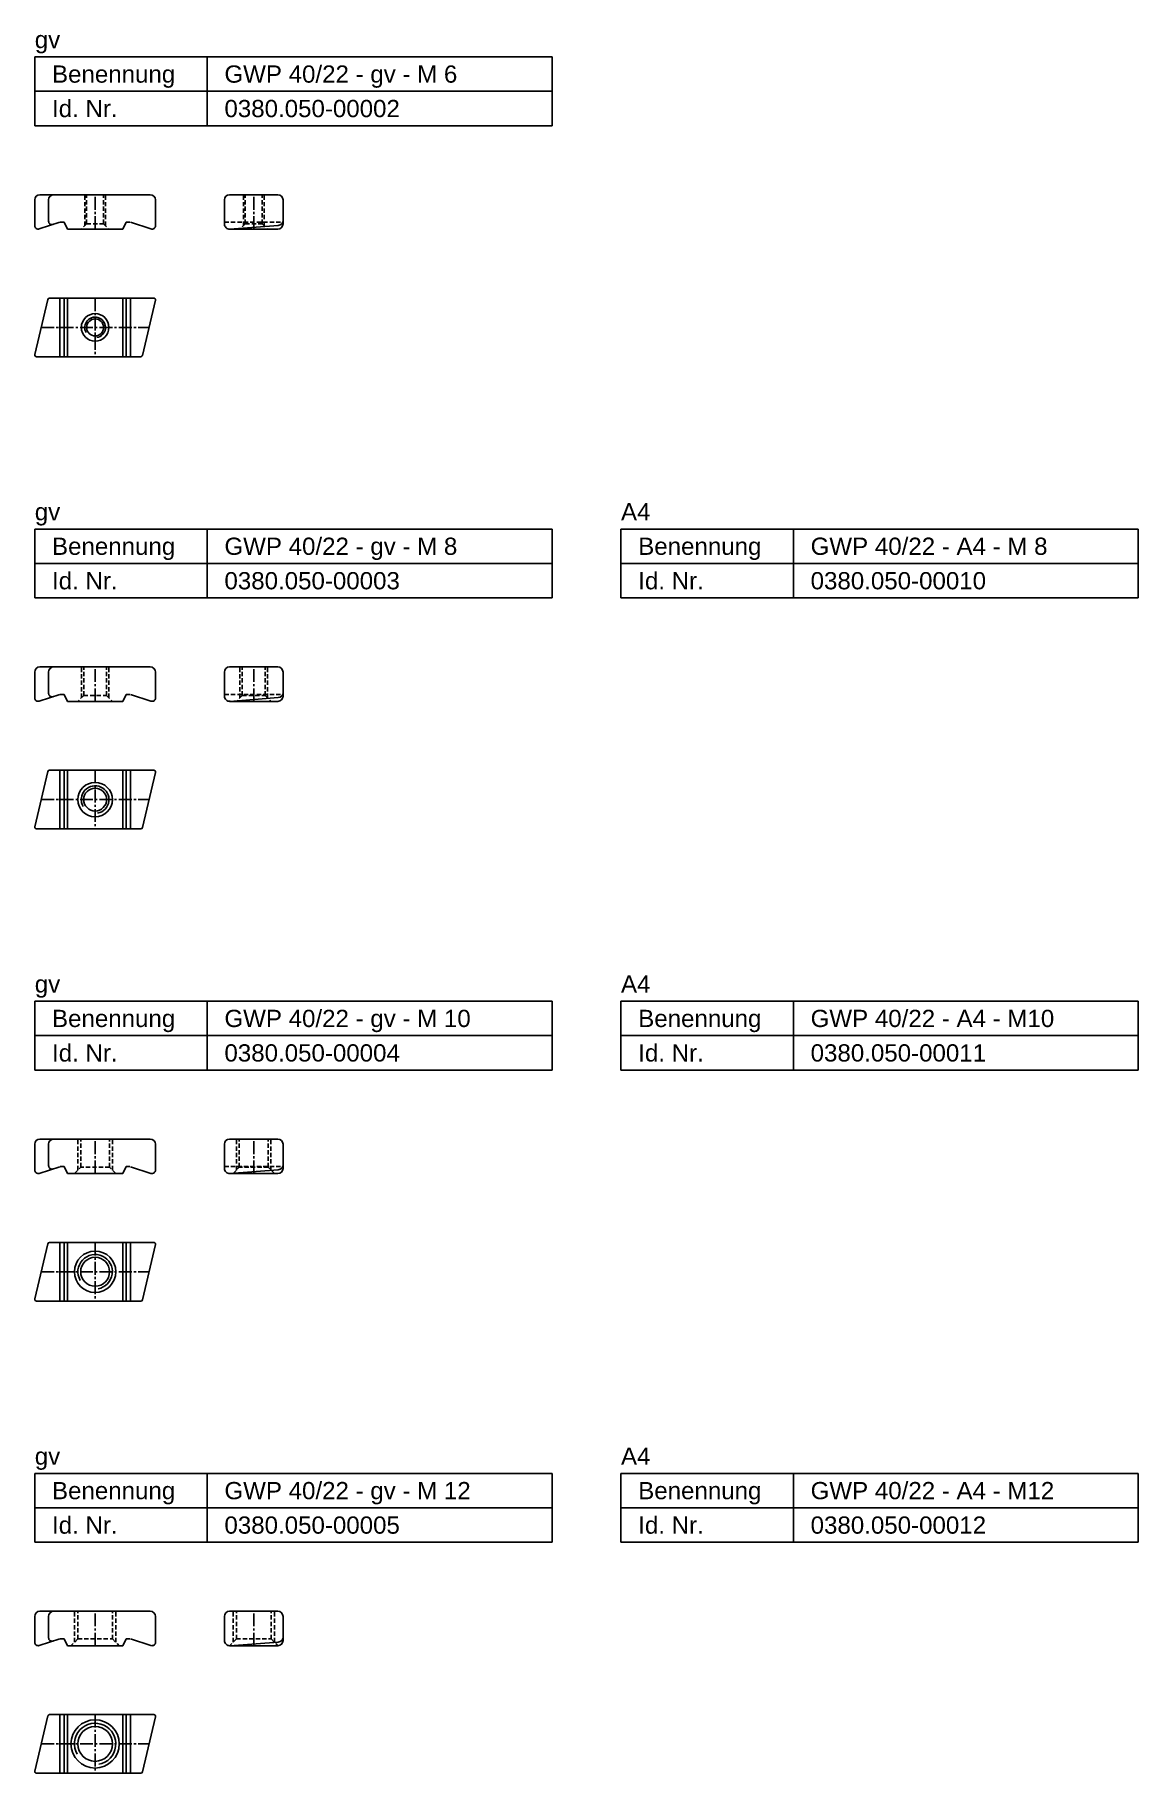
# Model space of a CAD drawing. Header units: millimetres. Extents: x 552 to 872, y 2068 to 2573.
import ezdxf

# ---------------------------------------------------------------- set-up
doc = ezdxf.new("R2010")
doc.units = ezdxf.units.MM
doc.header["$LTSCALE"] = 5
doc.linetypes.add('MITTE2', pattern=[1.125, 0.75, -0.125, 0.125, -0.125])
doc.linetypes.add('VERDECKT', pattern=[0.375, 0.25, -0.125])
doc.layers.add('HALFEN', color=2, linetype='CONTINUOUS')
doc.styles.add('ARIAL50', font='ARIAL.TTF', dxfattribs={"height": 5})

msp = doc.modelspace()

# ---------------------------------------------------------------- linework, layer by layer
at = {"layer": 'HALFEN'}
for p, q in [((552.25, 2566.25), (702.25, 2566.25)), ((552.25, 2546.25), (552.25, 2566.25)), ((602.25, 2546.25), (602.25, 2566.25)), ((702.25, 2546.25), (702.25, 2566.25)), ((552.25, 2556.25), (702.25, 2556.25)), ((552.25, 2546.25), (702.25, 2546.25)), ((552.25, 2517.25), (552.25, 2524.75)), ((553.75, 2526.25), (585.75, 2526.25)), ((556.25, 2518.55), (556.25, 2524.75)), ((587.25, 2517.25), (587.25, 2524.75)), ((607.25, 2524.75), (607.25, 2517.75)), ((608.75, 2526.25), (622.75, 2526.25)), ((624.25, 2524.75), (624.25, 2517.75)), ((553.56, 2516.3), (559.49, 2518.23)), ((559.64, 2518.25), (560.75, 2518.25)), ((560.75, 2518.25), (561.75, 2516.25)), ((577.75, 2516.25), (578.75, 2518.25)), ((578.75, 2518.25), (579.86, 2518.25)), ((585.94, 2516.3), (580.01, 2518.23)), ((608.86, 2516.25), (622.86, 2517.32)), ((561.75, 2516.25), (577.75, 2516.25)), ((608.75, 2516.25), (622.75, 2516.25)), ((552.26, 2479.86), (556.03, 2495.86)), ((586.75, 2496.25), (556.51, 2496.25)), ((559.49, 2479.25), (559.49, 2496.25)), ((560.75, 2479.25), (560.75, 2496.25)), ((561.75, 2479.25), (561.75, 2496.25)), ((577.75, 2479.25), (577.75, 2496.25)), ((578.75, 2479.25), (578.75, 2496.25)), ((580.01, 2479.25), (580.01, 2496.25)), ((583.47, 2479.64), (587.24, 2495.64)), ((582.99, 2479.25), (552.75, 2479.25)), ((552.25, 2429.25), (702.25, 2429.25)), ((552.25, 2409.25), (552.25, 2429.25)), ((602.25, 2409.25), (602.25, 2429.25)), ((702.25, 2409.25), (702.25, 2429.25)), ((722.25, 2429.25), (872.25, 2429.25)), ((722.25, 2409.25), (722.25, 2429.25)), ((772.25, 2409.25), (772.25, 2429.25)), ((872.25, 2409.25), (872.25, 2429.25)), ((552.25, 2419.25), (702.25, 2419.25)), ((722.25, 2419.25), (872.25, 2419.25)), ((552.25, 2409.25), (702.25, 2409.25)), ((722.25, 2409.25), (872.25, 2409.25)), ((552.25, 2380.25), (552.25, 2387.75)), ((553.75, 2389.25), (585.75, 2389.25)), ((556.25, 2381.55), (556.25, 2387.75)), ((587.25, 2380.25), (587.25, 2387.75)), ((607.25, 2387.75), (607.25, 2380.75)), ((608.75, 2389.25), (622.75, 2389.25)), ((624.25, 2387.75), (624.25, 2380.75)), ((553.56, 2379.3), (559.49, 2381.23)), ((559.64, 2381.25), (560.75, 2381.25)), ((560.75, 2381.25), (561.75, 2379.25)), ((577.75, 2379.25), (578.75, 2381.25)), ((578.75, 2381.25), (579.86, 2381.25)), ((585.94, 2379.3), (580.01, 2381.23)), ((561.75, 2379.25), (577.75, 2379.25)), ((608.75, 2379.25), (622.75, 2379.25)), ((608.86, 2379.25), (622.86, 2380.32)), ((552.26, 2342.86), (556.03, 2358.86)), ((586.75, 2359.25), (556.51, 2359.25)), ((559.49, 2342.25), (559.49, 2359.25)), ((560.75, 2342.25), (560.75, 2359.25)), ((561.75, 2342.25), (561.75, 2359.25)), ((577.75, 2342.25), (577.75, 2359.25)), ((578.75, 2342.25), (578.75, 2359.25)), ((580.01, 2342.25), (580.01, 2359.25)), ((583.47, 2342.64), (587.24, 2358.64)), ((582.99, 2342.25), (552.75, 2342.25)), ((552.25, 2292.25), (702.25, 2292.25)), ((552.25, 2272.25), (552.25, 2292.25)), ((602.25, 2272.25), (602.25, 2292.25)), ((702.25, 2272.25), (702.25, 2292.25)), ((722.25, 2292.25), (872.25, 2292.25)), ((722.25, 2272.25), (722.25, 2292.25)), ((772.25, 2272.25), (772.25, 2292.25)), ((872.25, 2272.25), (872.25, 2292.25)), ((552.25, 2282.25), (702.25, 2282.25)), ((722.25, 2282.25), (872.25, 2282.25)), ((552.25, 2272.25), (702.25, 2272.25)), ((722.25, 2272.25), (872.25, 2272.25)), ((552.25, 2243.25), (552.25, 2250.75)), ((553.75, 2252.25), (585.75, 2252.25)), ((556.25, 2244.55), (556.25, 2250.75)), ((587.25, 2243.25), (587.25, 2250.75)), ((607.25, 2250.75), (607.25, 2243.75)), ((608.75, 2252.25), (622.75, 2252.25)), ((624.25, 2250.75), (624.25, 2243.75)), ((553.56, 2242.3), (559.49, 2244.23)), ((559.64, 2244.25), (560.75, 2244.25)), ((560.75, 2244.25), (561.75, 2242.25)), ((561.75, 2242.25), (577.75, 2242.25)), ((577.75, 2242.25), (578.75, 2244.25)), ((578.75, 2244.25), (579.86, 2244.25)), ((585.94, 2242.3), (580.01, 2244.23)), ((608.75, 2242.25), (622.75, 2242.25)), ((608.86, 2242.25), (622.86, 2243.32)), ((552.26, 2205.86), (556.03, 2221.86)), ((586.75, 2222.25), (556.51, 2222.25)), ((559.49, 2205.25), (559.49, 2222.25)), ((560.75, 2205.25), (560.75, 2222.25)), ((561.75, 2205.25), (561.75, 2222.25)), ((577.75, 2205.25), (577.75, 2222.25)), ((578.75, 2205.25), (578.75, 2222.25)), ((580.01, 2205.25), (580.01, 2222.25)), ((583.47, 2205.64), (587.24, 2221.64)), ((582.99, 2205.25), (552.75, 2205.25)), ((552.25, 2155.25), (702.25, 2155.25)), ((552.25, 2135.25), (552.25, 2155.25)), ((602.25, 2135.25), (602.25, 2155.25)), ((702.25, 2135.25), (702.25, 2155.25)), ((722.25, 2155.25), (872.25, 2155.25)), ((722.25, 2135.25), (722.25, 2155.25)), ((772.25, 2135.25), (772.25, 2155.25)), ((872.25, 2135.25), (872.25, 2155.25)), ((552.25, 2145.25), (702.25, 2145.25)), ((722.25, 2145.25), (872.25, 2145.25)), ((552.25, 2135.25), (702.25, 2135.25)), ((722.25, 2135.25), (872.25, 2135.25)), ((552.25, 2106.25), (552.25, 2113.75)), ((553.75, 2115.25), (585.75, 2115.25)), ((556.25, 2107.55), (556.25, 2113.75)), ((587.25, 2106.25), (587.25, 2113.75)), ((607.25, 2113.75), (607.25, 2106.75)), ((608.75, 2115.25), (622.75, 2115.25)), ((624.25, 2113.75), (624.25, 2106.75)), ((553.56, 2105.3), (559.49, 2107.23)), ((559.64, 2107.25), (560.75, 2107.25)), ((560.75, 2107.25), (561.75, 2105.25)), ((561.75, 2105.25), (577.75, 2105.25)), ((577.75, 2105.25), (578.75, 2107.25)), ((578.75, 2107.25), (579.86, 2107.25)), ((585.94, 2105.3), (580.01, 2107.23)), ((608.75, 2105.25), (622.75, 2105.25)), ((608.86, 2105.25), (622.86, 2106.32)), ((552.26, 2068.86), (556.03, 2084.86)), ((586.75, 2085.25), (556.51, 2085.25)), ((559.49, 2068.25), (559.49, 2085.25)), ((560.75, 2068.25), (560.75, 2085.25)), ((561.75, 2068.25), (561.75, 2085.25)), ((577.75, 2068.25), (577.75, 2085.25)), ((578.75, 2068.25), (578.75, 2085.25)), ((580.01, 2068.25), (580.01, 2085.25)), ((583.47, 2068.64), (587.24, 2084.64)), ((582.99, 2068.25), (552.75, 2068.25))]:
    msp.add_line(p, q, dxfattribs=at)
at = {"layer": 'HALFEN', "color": 1, "linetype": 'VERDECKT'}
for p, q in [((566.75, 2517.25), (566.75, 2526.25)), ((567.29, 2517.79), (567.29, 2526.25)), ((572.21, 2517.79), (572.21, 2526.25)), ((572.75, 2517.25), (572.75, 2526.25)), ((612.75, 2517.25), (612.75, 2526.25)), ((613.29, 2517.79), (613.29, 2526.25)), ((618.21, 2517.79), (618.21, 2526.25)), ((618.75, 2517.25), (618.75, 2526.25)), ((567.29, 2517.79), (565.75, 2516.25)), ((567.29, 2517.79), (572.21, 2517.79)), ((572.21, 2517.79), (573.75, 2516.25)), ((607.25, 2518.25), (624.25, 2518.25)), ((613.29, 2517.79), (611.75, 2516.25)), ((613.29, 2517.79), (618.21, 2517.79)), ((618.21, 2517.79), (619.75, 2516.25)), ((565.75, 2380.25), (565.75, 2389.25)), ((566.43, 2380.93), (566.43, 2389.25)), ((573.07, 2380.93), (573.07, 2389.25)), ((573.75, 2380.25), (573.75, 2389.25)), ((611.75, 2380.25), (611.75, 2389.25)), ((612.43, 2380.93), (612.43, 2389.25)), ((619.07, 2380.93), (619.07, 2389.25)), ((619.75, 2380.25), (619.75, 2389.25)), ((566.43, 2380.93), (564.75, 2379.25)), ((566.43, 2380.93), (573.07, 2380.93)), ((573.07, 2380.93), (574.75, 2379.25)), ((607.25, 2381.23), (624.25, 2381.23)), ((612.43, 2380.93), (610.75, 2379.25)), ((612.43, 2380.93), (619.07, 2380.93)), ((619.07, 2380.93), (620.75, 2379.25)), ((564.75, 2243.25), (564.75, 2252.25)), ((565.56, 2244.06), (565.56, 2252.25)), ((573.94, 2244.06), (573.94, 2252.25)), ((574.75, 2243.25), (574.75, 2252.25)), ((610.75, 2243.25), (610.75, 2252.25)), ((611.56, 2244.06), (611.56, 2252.25)), ((619.94, 2244.06), (619.94, 2252.25)), ((620.75, 2243.25), (620.75, 2252.25)), ((563.75, 2242.25), (565.56, 2244.06)), ((573.94, 2244.06), (565.56, 2244.06)), ((575.75, 2242.25), (573.94, 2244.06)), ((607.25, 2244.25), (624.25, 2244.25)), ((609.75, 2242.25), (611.56, 2244.06)), ((619.94, 2244.06), (611.56, 2244.06)), ((621.75, 2242.25), (619.94, 2244.06)), ((563.75, 2106.25), (563.75, 2115.25)), ((564.7, 2107.2), (564.7, 2115.25)), ((574.8, 2107.2), (574.8, 2115.25)), ((575.75, 2106.25), (575.75, 2115.25)), ((609.75, 2106.25), (609.75, 2115.25)), ((610.7, 2107.2), (610.7, 2115.25)), ((620.8, 2107.2), (620.8, 2115.25)), ((621.75, 2106.25), (621.75, 2115.25)), ((564.7, 2107.2), (562.75, 2105.25)), ((564.7, 2107.2), (574.8, 2107.2)), ((574.8, 2107.2), (576.75, 2105.25)), ((610.7, 2107.2), (608.75, 2105.25)), ((610.7, 2107.2), (620.8, 2107.2)), ((620.8, 2107.2), (622.75, 2105.25))]:
    msp.add_line(p, q, dxfattribs=at)
at = {"layer": 'HALFEN', "color": 1, "linetype": 'MITTE2'}
for p, q in [((569.75, 2516.25), (569.75, 2526.25)), ((615.75, 2516.25), (615.75, 2526.25)), ((569.75, 2496.25), (569.75, 2479.25)), ((554.12, 2487.75), (585.38, 2487.75)), ((569.75, 2379.25), (569.75, 2389.25)), ((615.75, 2379.25), (615.75, 2389.25)), ((569.75, 2359.25), (569.75, 2342.25)), ((554.12, 2350.75), (585.38, 2350.75)), ((569.75, 2242.25), (569.75, 2252.25)), ((615.75, 2242.25), (615.75, 2252.25)), ((569.75, 2222.25), (569.75, 2205.25)), ((554.12, 2213.75), (585.38, 2213.75)), ((569.75, 2105.25), (569.75, 2115.25)), ((615.75, 2105.25), (615.75, 2115.25)), ((569.75, 2085.25), (569.75, 2068.25)), ((554.12, 2076.75), (585.38, 2076.75))]:
    msp.add_line(p, q, dxfattribs=at)
at = {"layer": 'HALFEN'}
for centre, radius in [((569.75, 2487.75), 4), ((569.75, 2487.75), 2.46), ((569.75, 2350.75), 5), ((569.75, 2350.75), 3.32), ((569.75, 2213.75), 6), ((569.75, 2213.75), 4.19), ((569.75, 2076.75), 7), ((569.75, 2076.75), 5.05)]:
    msp.add_circle(centre, radius, dxfattribs=at)
for centre, radius, start, end in [((553.75, 2524.75), 1.5, 90, 180), ((557.75, 2524.75), 1.5, 90, 180), ((585.75, 2524.75), 1.5, 0, 90), ((608.75, 2524.75), 1.5, 90, 180), ((622.75, 2524.75), 1.5, 0, 90), ((553.25, 2517.25), 1, 180, 288), ((557.25, 2518.55), 1, 180, 288), ((586.25, 2517.25), 1, 252, 0), ((608.75, 2517.75), 1.5, 180, 274.3719), ((622.75, 2517.75), 1.5, 270, 0), ((622.75, 2518.82), 1.5, 274.3719, 0), ((556.51, 2495.75), 0.5, 90, 166.7595), ((586.75, 2495.75), 0.5, 346.7595, 90), ((552.75, 2479.75), 0.5, 166.7595, 270), ((582.99, 2479.75), 0.5, 270, 346.7595), ((553.75, 2387.75), 1.5, 90, 180), ((557.75, 2387.75), 1.5, 90, 180), ((585.75, 2387.75), 1.5, 0, 90), ((608.75, 2387.75), 1.5, 90, 180), ((622.75, 2387.75), 1.5, 0, 90), ((557.25, 2381.55), 1, 180, 288), ((622.75, 2381.82), 1.5, 274.3719, 0), ((553.25, 2380.25), 1, 180, 288), ((586.25, 2380.25), 1, 252, 0), ((608.75, 2380.75), 1.5, 180, 274.3719), ((622.75, 2380.75), 1.5, 270, 0), ((556.51, 2358.75), 0.5, 90, 166.7595), ((586.75, 2358.75), 0.5, 346.7595, 90), ((552.75, 2342.75), 0.5, 166.7595, 270), ((582.99, 2342.75), 0.5, 270, 346.7595), ((553.75, 2250.75), 1.5, 90, 180), ((557.75, 2250.75), 1.5, 90, 180), ((585.75, 2250.75), 1.5, 0, 90), ((608.75, 2250.75), 1.5, 90, 180), ((622.75, 2250.75), 1.5, 0, 90), ((622.75, 2244.82), 1.5, 274.3719, 0), ((553.25, 2243.25), 1, 180, 288), ((557.25, 2244.55), 1, 180, 288), ((586.25, 2243.25), 1, 252, 0), ((608.75, 2243.75), 1.5, 180, 274.3719), ((622.75, 2243.75), 1.5, 270, 0), ((556.51, 2221.75), 0.5, 90, 166.7595), ((586.75, 2221.75), 0.5, 346.7595, 90), ((552.75, 2205.75), 0.5, 166.7595, 270), ((582.99, 2205.75), 0.5, 270, 346.7595), ((553.75, 2113.75), 1.5, 90, 180), ((557.75, 2113.75), 1.5, 90, 180), ((585.75, 2113.75), 1.5, 0, 90), ((608.75, 2113.75), 1.5, 90, 180), ((622.75, 2113.75), 1.5, 0, 90), ((553.25, 2106.25), 1, 180, 288), ((557.25, 2107.55), 1, 180, 288), ((586.25, 2106.25), 1, 252, 0), ((608.75, 2106.75), 1.5, 180, 274.3719), ((622.75, 2106.75), 1.5, 270, 0), ((622.75, 2107.82), 1.5, 274.3719, 0), ((556.51, 2084.75), 0.5, 90, 166.7595), ((586.75, 2084.75), 0.5, 346.7595, 90), ((552.75, 2068.75), 0.5, 166.7595, 270), ((582.99, 2068.75), 0.5, 270, 346.7595)]:
    msp.add_arc(centre, radius, start, end, dxfattribs=at)
at = {"layer": 'HALFEN', "color": 1}
for centre, radius in [((569.75, 2487.75), 3), ((569.75, 2350.75), 4), ((569.75, 2213.75), 5), ((569.75, 2076.75), 6)]:
    msp.add_arc(centre, radius, 280, 210, dxfattribs=at)

# ---------------------------------------------------------------- texts
at = {"layer": 'HALFEN', "style": 'ARIAL50'}
for s, p in [('gv', (552.25, 2568.75)), ('Benennung', (557.25, 2558.75)), ('GWP 40/22 - gv - M 6', (607.25, 2558.75)), ('Id. Nr.', (557.25, 2548.75)), ('0380.050-00002', (607.25, 2548.75)), ('A4', (722.25, 2431.75)), ('gv', (552.25, 2431.75)), ('Benennung', (557.25, 2421.75)), ('GWP 40/22 - gv - M 8', (607.25, 2421.75)), ('Benennung', (727.25, 2421.75)), ('GWP 40/22 - A4 - M 8', (777.25, 2421.75)), ('Id. Nr.', (557.25, 2411.75)), ('0380.050-00003', (607.25, 2411.75)), ('Id. Nr.', (727.25, 2411.75)), ('0380.050-00010', (777.25, 2411.75)), ('gv', (552.25, 2294.75)), ('A4', (722.25, 2294.75)), ('GWP 40/22 - gv - M 10', (607.25, 2284.75)), ('GWP 40/22 - A4 - M10', (777.25, 2284.75)), ('Benennung', (557.25, 2284.75)), ('Benennung', (727.25, 2284.75)), ('Id. Nr.', (557.25, 2274.75)), ('Id. Nr.', (727.25, 2274.75)), ('0380.050-00004', (607.25, 2274.75)), ('0380.050-00011', (777.25, 2274.75)), ('gv', (552.25, 2157.75)), ('A4', (722.25, 2157.75)), ('Benennung', (557.25, 2147.75)), ('GWP 40/22 - gv - M 12', (607.25, 2147.75)), ('Benennung', (727.25, 2147.75)), ('GWP 40/22 - A4 - M12', (777.25, 2147.75)), ('Id. Nr.', (557.25, 2137.75)), ('0380.050-00005', (607.25, 2137.75)), ('Id. Nr.', (727.25, 2137.75)), ('0380.050-00012', (777.25, 2137.75))]:
    msp.add_text(s, height=5, dxfattribs=at).set_placement(p)

doc.saveas('drawing.dxf')
